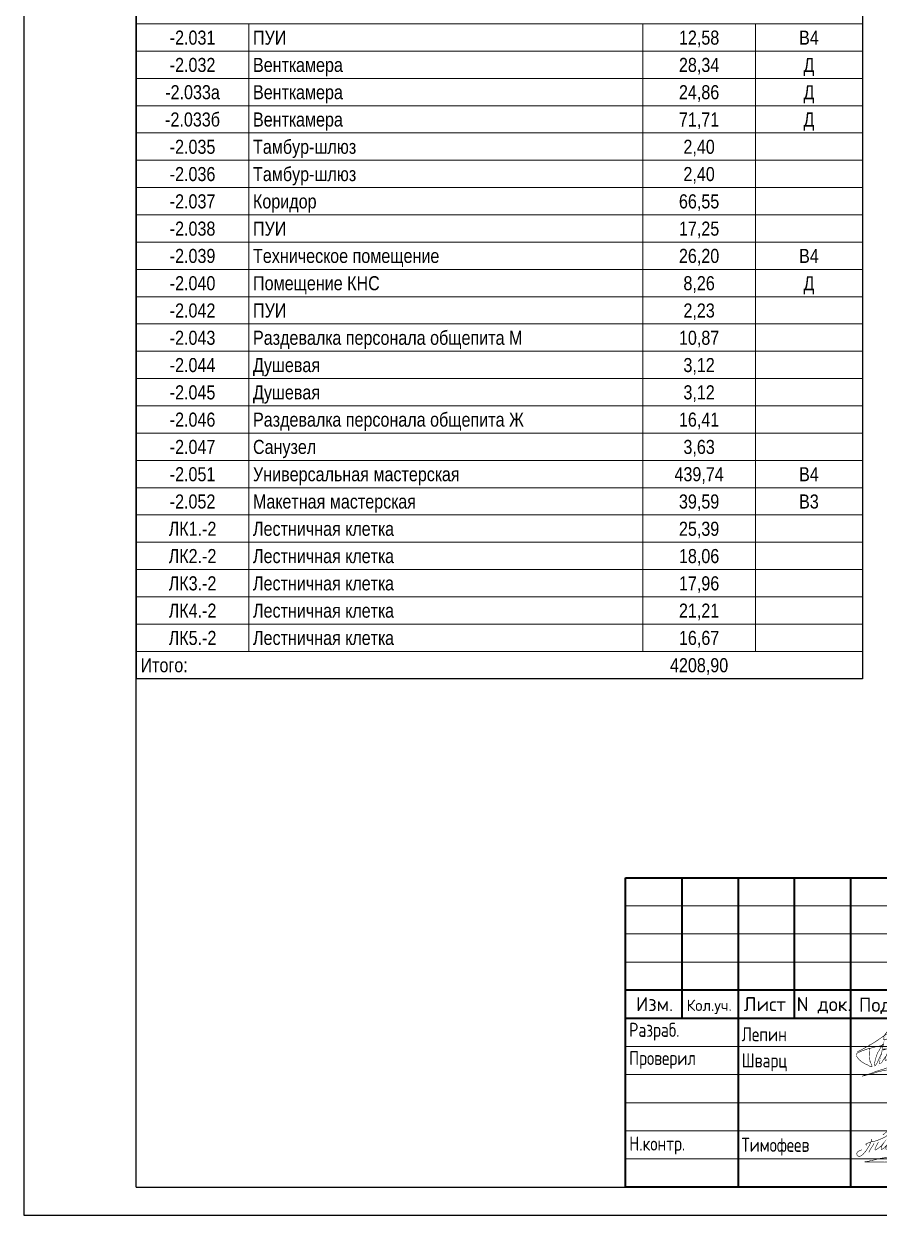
# Paper-space layout 'Экспликация -2 этаж' of a CAD drawing. Header units: millimetres. Extents: x 0 to 297, y 0 to 420.
# Drawn here: x 0 to 152.1, y 0 to 211.8 of the extents above; entities that cross this region are included whole.
import ezdxf
from ezdxf.enums import TextEntityAlignment as Align

# ---------------------------------------------------------------- set-up
doc = ezdxf.new("R2010")
doc.units = ezdxf.units.MM
for name, color, linetype, lineweight in [('Графика спецификации', 7, 'Continuous', 9), ('Обычные линии', 7, 'Continuous', 25), ('Тонкие линии', 7, 'Continuous', 18)]:
    doc.layers.add(name, color=color, linetype=linetype, lineweight=lineweight)
doc.layers.add('Штамп', color=250, linetype='Continuous')
doc.styles.add('-ISOCPEUR-', font='ISOCPEUR.TTF', dxfattribs={"width": 0.8, "height": 2.5})
doc.styles.add('Arial Narrow_5', font='Arial Narrow.ttf', dxfattribs={"height": 2.5})

# ---------------------------------------------------------------- blocks, each defined once
blk = doc.blocks.new('Лепин')
at = {"color": 172, "const_width": 0.1074520180160334}
blk.add_lwpolyline([(1.209084953480215, -0.9444765943417223), (1.94112229116727, -0.6023519215287299), (2.366174656852591, -0.3428089534412225), (3.204473345171182, 0.09959256864277982), (4.225642104651286, 0.7126800739585247), (5.162824672285617, 1.35182103696352), (6.439719295130769, 2.222639260736567), (8.489493255695676, 3.695699527625855), (9.599508494869127, 4.560974750915275), (10.2763627649155, 5.31159479729052), (10.2763627649155, 5.63859825401957), (10.06066137969496, 5.63859825401957), (9.711079257370203, 5.534551327714855), (9.197859320393379, 5.214981664371418), (8.059855647103694, 4.248835608321206), (7.098852098470735, 3.242810842475328), (6.355057459873231, 2.432735175880234), (5.804650750310597, 1.674682972437497), (5.804650750310597, 1.384838664725825), (5.871591118863686, 1.273361217673696), (6.347620801672182, 1.251064746473179), (7.515378070929147, 2.023981264048942), (8.846769673255658, 2.975263005966127), (10.03683691711577, 3.919112590815821), (10.05171371509843, 4.104909972222779), (9.895516040229932, 4.104909972222779), (9.47899354935404, 3.815065664511107), (9.099657831062002, 3.324561297577571), (8.555596915856869, 2.621057140390921), (8.207105657377614, 2.068572570133809), (7.969090815971412, 1.592932517335254), (7.969090815971412, 1.36997598691092), (8.043471324308067, 1.161882134301491), (8.489747411149285, 1.161882134301491), (8.757512366938293, 1.414567292995787), (11.12277701983894, 3.800202986696202), (11.05568254822181, 3.866724535872627), (10.86988886203259, 3.807633507443616), (10.42361277518942, 3.257675156610309), (10.04918670973617, 2.717366289732842), (9.843452469661461, 1.994254272099056), (9.72666864581137, 1.583784014641278), (9.910392838212594, 1.37740814397841), (10.72856798514676, 1.719274278522364), (11.63599695681381, 2.484758639032592), (12.00789253532228, 3.109036924220728), (11.97814242093752, 3.428608223882286), (11.68062386918318, 3.443472538017267), (11.14509047602265, 3.05701346106837), (10.75088144132851, 2.395576026862858), (10.45132616436474, 1.535172122726272), (10.45132616436474, 1.062210722749066), (10.62225789237362, 0.6483694977690105), (10.99140302145342, 0.1453636601185564), (11.28724345090017, -0.1699433944268739), (11.30039338443169, -0.3735799163759909), (11.19520436091928, -0.5509404413674431), (10.74815536297162, -0.6100606163645939), (9.939519749500198, -0.5575086224473099), (8.129851942770314, -0.4399010746402302), (7.198056283290376, -0.4399010746402302), (6.387269052415663, -0.4399010746402302), (5.859534401938592, -0.4492465405720625), (5.792656701855231, -0.5272105554593876), (5.896160639895015, -0.6163129880411745), (6.892704173037149, -0.2761224432886753), (8.409173169229236, 0.5303745954987766), (9.695767261693701, 1.277607463290489), (12.72749714527956, 3.430563624078357)], dxfattribs=at)
blk = doc.blocks.new('Тимофеев')
at = {"color": 184, "ltscale": 200, "const_width": 0.1}
for points in [[(4.965852289566783, 3.019010463333871), (4.428137984198429, 2.012430740443051), (4.370934013063334, 1.829415739378419), (4.369320777029088, 1.691904654723658), (4.43142250374035, 1.574625179028772), (4.528025592841686, 1.610499043875279), (4.679830015244761, 1.716740796534395), (5.165489039444537, 2.064157860098021), (5.536302346675029, 2.389683658903778), (5.81667406225165, 2.760421922371279), (5.961381576359372, 2.923185074770117), (5.671965943482746, 2.507234852636429), (5.463948589621168, 2.073199948235015), (5.44734519822191, 1.827349265514385), (5.491767841288265, 1.702990953051085), (5.571728840674723, 1.702990953051085), (5.749420017606781, 1.805142261363471), (5.922668748834212, 1.956149181204637), (6.228687168448914, 2.214464486153702), (6.534315581603323, 2.520030900031088), (6.683576194411899, 2.733216723107944), (6.406378345380972, 2.271314275102668), (6.278440504499258, 1.958641700856788), (6.306871068620922, 1.759668198518739), (6.406378345380972, 1.724137396668993), (6.619607273970132, 1.773880519257546), (6.861267371343956, 1.916004738638549), (7.31840331825947, 2.251526927665509), (7.669251317917542, 2.580948363661264), (7.586457480893614, 2.505069710211501), (7.534711181586999, 2.360209588729958), (7.362224323450164, 2.20500293013265), (7.282880078470725, 2.015305790514503), (7.293229459263557, 1.92218139056331), (7.341525561864501, 1.887690909542471), (7.448467752518582, 1.866996823327099), (7.624404807361088, 1.92218139056331), (7.696849263592185, 2.004958241414897), (7.850581950505102, 2.117524395845066), (8.040800497807822, 2.267826973959927), (8.278142709680424, 2.488565748891233), (8.465808982133922, 2.670675023163312), (8.642435955384599, 2.797599730201), (8.730749139679347, 2.924524437238688), (8.848170108620934, 3.015893548787972), (8.723244085086435, 2.890992812234799), (8.591377760504429, 2.759153398869785), (8.521974145357262, 2.620374802699189), (8.36234661658159, 2.453840993287486), (8.27906239933759, 2.287306677883862), (8.272122098290083, 2.127711545284001), (8.27906239933759, 2.023627851153833), (8.355406315532264, 1.968116412685958), (8.452571134873097, 1.968116412685958), (8.646900168891761, 2.00974999153641), (8.799588001281109, 2.176283800948113), (8.924514024815608, 2.301184537501285), (9.197392779022948, 2.5271739978607), (9.410108350268956, 2.718033402529727), (9.612084534258202, 2.97097455984931), (9.481779444847007, 2.854409545733688), (9.365190489693077, 2.634992929520195), (9.303467280881478, 2.538998033430289), (9.276034407709403, 2.436146431330599), (9.262318273453957, 2.285297381185046), (9.303467280881478, 2.175589073079209), (9.378907228609705, 2.079594682979405), (9.605226467129569, 2.072737976973258), (10.02883395149615, 2.666947375523705), (10.41508607269202, 3.105780607950692), (10.66088265721078, 3.386633836224973), (10.85950704926131, 3.627840844271986), (11.13365776827476, 3.915869035062519), (11.01270597352004, 3.790732497857675), (11.23137443594055, 4.028312932518929), (11.37114972878658, 4.218876331501633), (11.58716554076341, 4.464491727655513), (11.70576257570497, 4.591533824980615), (12.04037542262336, 5.078529459046877), (12.04037542262336, 5.078529459046877), (12.04037542262336, 5.078529459046877), (12.14202985124098, 5.260623553539517), (12.15473680598438, 5.400370113594363), (12.13779419966045, 5.535881515409528), (12.07849568219058, 5.624811236534697), (11.95566299566849, 5.675628075464374), (11.88789377969692, 5.69256719043824), (11.76929674475537, 5.658689466482429), (11.67187736305891, 5.612107279798693), (11.61681449716775, 5.548585978139272), (11.54057397803513, 5.45118695252404), (11.48974676372632, 5.370726535890753), (11.38385668352817, 5.247919090811592), (11.31185121131489, 5.12087699348649), (11.27796599866883, 5.023477967871258), (11.22713878436002, 4.934548246747909), (11.17631157005121, 4.832914062894815), (11.13819131048581, 4.72704573278952), (11.05771453510965, 4.523777871075254), (10.98994531913991, 4.341684282574533), (10.92641115008769, 4.163824840326015), (10.92641115008769, 4.163824840326015), (10.81628541830901, 3.888566372464084), (10.81628541830901, 3.888566372464084), (10.70192403494798, 3.676829206259754), (10.65109682063917, 3.558256413426534), (10.58332700000824, 3.443918778829357), (10.33569950142805, 3.073726481400627), (10.18389507902498, 2.813543557688718), (10.02124787230491, 2.59672470759233), (9.826071103307868, 2.260655540540938), (9.685110069884786, 1.946268663295086), (9.576678598738681, 1.718608921292798), (9.468247127590757, 1.599358604337795), (9.381502434402819, 1.415062429957288), (9.251384185298548, 1.1657209041432), (9.088736978576662, 0.9814247297645124), (8.968072002394138, 0.7562529534798159), (8.885354352677268, 0.6192792329884469), (8.774201301549283, 0.4719675772566916), (8.665633781637325, 0.3117338819693032), (8.585501058475302, 0.1980196302820332), (8.435574109042818, 0.06879872873196291), (8.31925180946996, -0.0009801836722544977), (8.15381590537686, -0.1302010852241438), (7.895321436032418, -0.2154866474911614), (7.760904650582916, -0.3111101449985654), (7.636827571349158, -0.3292008991784314), (7.380918633218926, -0.4170710717544353), (7.262010802430041, -0.4532525801123484), (7.161198062177164, -0.4868499841568337), (7.062918247617517, -0.5009347947552669), (6.814764089148184, -0.5216101592441191), (6.463212263872947, -0.5422855237311524), (6.330863419668049, -0.5546904388293115), (6.037213949192619, -0.5670958599193909), (5.888321575043619, -0.5546904388293115), (5.586400339598868, -0.5588254105286978), (5.379605005987059, -0.5464204954305387), (5.379605005987059, -0.5464204954305387), (5.379605005987059, -0.5464204954305387), (5.379605005987059, -0.5464204954305387), (3.969261217741177, -0.5257451309435055), (3.969261217741177, -0.5257451309435055), (3.969261217741177, -0.5257451309435055), (3.969261217741177, -0.5257451309435055), (3.630117039922652, -0.5464204954305387), (3.048711731517642, -0.5544946196851015), (3.048711731517642, -0.5544946196851015), (2.713702831523506, -0.5503596479857151), (2.540258794736246, -0.5719063317674227), (2.524085317435265, -0.5348104947415777), (2.569751143894564, -0.5034217484890178), (2.73851873109993, -0.4841985828234101), (2.850188162876975, -0.4676581900339443), (3.11488585129041, -0.4263074610580588), (3.363040009759743, -0.3725518169858333), (3.602923007917298, -0.3022557801223229), (3.793174206925642, -0.2733104722365169), (4.14472603219906, -0.1906090142847461), (4.14472603219906, -0.1906090142847461), (4.405288442788105, -0.1285829208218274), (4.405288442788105, -0.1285829208218274), (4.405288442788105, -0.1285829208218274), (4.703073795747287, -0.0500169405613633), (5.392856155793879, 0.1198306145261085), (5.392856155793879, 0.1198306145261085), (5.392856155793879, 0.1198306145261085), (5.392856155793879, 0.1198306145261085), (5.947067432193535, 0.1942616230871863), (6.236580415520393, 0.2356123520612527), (6.596404610427953, 0.3100433606223305), (6.799064061554191, 0.3596640329969887), (6.799064061554191, 0.3596640329969887), (7.336731203350382, 0.5002561067203715), (7.336731203350382, 0.5002561067203715), (7.696555398257942, 0.5994974514696878), (7.696555398257942, 0.5994974514696878), (7.915758379326462, 0.6615235449326065), (7.969524851642518, 0.6904688528184124), (8.307725153354795, 0.7778993178062592), (8.605510506313976, 0.8109801033851909), (8.766811132582689, 0.8564658040586437), (8.92397527170283, 0.889546083643836), (9.254847684548395, 0.9308968126197215), (9.519545977623011, 0.95570714880796), (9.734612471544779, 1.001192849483232), (10.00344664710315, 1.06321894294615), (10.18542668579971, 1.104569671922036), (10.36327023734952, 1.125245036410888), (10.46666790415543, 1.137649951507228), (10.63210441290971, 1.170730737084341), (10.76445325711461, 1.224486381158385), (11.11804218591237, 1.258207247400605), (11.42409930384451, 1.320233340865343), (11.70120524437584, 1.369854013240001), (12.04862118716369, 1.398799321125807), (12.32986240551941, 1.448419993498646), (12.39603712995336, 1.493905694173918), (12.55733715156089, 1.518716030360338)], [(2.917187645164404, 2.508816585569548), (2.861563653696749, 2.474785545850864), (2.763155046305428, 2.495655717496447), (2.765437037606489, 2.673326424498555), (3.115607212080022, 2.825653985081772), (3.581290044804291, 3.016468862398142), (4.264556575952838, 3.147491603672279), (4.819736519567186, 3.314415027402902), (5.713229836534765, 3.684425673479382), (6.124347439522126, 3.890571621220261), (6.396906932623779, 4.089965097434288), (6.722650004662455, 4.375762379609114), (6.922084193042565, 4.747963973734841), (6.938852052285029, 5.015542485595688), (6.901327988642834, 5.067972934994941), (6.841406670155948, 5.082829890333414), (6.616952811381225, 4.951179212214811), (6.173390298682307, 4.62710308226724), (5.74688769657655, 4.243328930905591)], [(2.05332030747627, 1.628766895472836), (1.599492461888758, 1.489303185292556), (1.204986110896016, 1.191291747240939), (1.099784135122491, 0.9546359624282559), (1.145743826914213, 0.7170192976291219), (1.25339407581555, 0.5620342638003422), (1.460082989057582, 0.4544060913585781), (1.662465505362661, 0.4544060913585781), (1.97249887522662, 0.6309165572793063), (2.308368208082129, 0.9064457311951628), (2.812172509695984, 1.504859928426413), (3.362540559621948, 2.400550862425916), (3.568287410744915, 2.882333254518926), (3.719889876311527, 3.212543533009921), (3.719889876311527, 3.526514484322433)], [(3.249741620757732, 1.160268833652481), (3.518598773440999, 1.68643588647592), (3.976228728541855, 2.389898199776326), (4.182161815308746, 2.77880362230735)]]:
    blk.add_lwpolyline(points, dxfattribs=at)
blk = doc.blocks.new('Шварц')
at = {"color": 174, "ltscale": 200, "const_width": 0.1}
blk.add_lwpolyline([(3.362866049395279, 4.75016421209898), (3.354825264995497, 4.557237827575818), (3.37090622913388, 4.235693684702937), (3.350805477456788, 3.93826565614313), (3.346785085256897, 3.648876332352529), (3.362866049395279, 3.391641321650468), (3.362912003645079, 3.445716247068276), (3.370952183383679, 3.284944175631836), (3.378992363122279, 3.10005649587788), (3.400011595135993, 2.831062216662986), (3.415129938673317, 2.71317959776411), (3.443787250738069, 2.548909599338231), (3.501102479532392, 2.361718135180354), (3.543816954758995, 2.199733705425615), (3.620198964609926, 2.010826926282107), (3.692561186920329, 1.866132264387716), (3.732762690274512, 1.769668819128356), (3.793064340646424, 1.60085854891463), (3.829245451800716, 1.524491612586871), (3.817184879862225, 1.428028673319432), (3.748843049751713, 1.407932164391468), (3.555877526699305, 1.411951263779201), (3.4099582715819, 1.501223541907393), (3.254368670178565, 1.5847811393744), (3.16190569619107, 1.661148075703977), (2.972960565336734, 1.749572310198573), (2.864417231872039, 1.789765328058138), (2.570948555091718, 1.910344381635014), (2.422204322932203, 2.006807320900634), (2.317681381665579, 2.063077748300429), (2.197077476262393, 2.135425079248535), (2.047286575595763, 2.240619933174685), (1.930703062390648, 2.308948164733238), (1.785979222431024, 2.433546317699665), (1.665375317027838, 2.562163570053826), (1.556831983561324, 2.634510901001931), (1.476430186173502, 2.706858737941957), (1.424168110879009, 2.763128659348013), (1.383967212186008, 2.831456890908385), (1.303564810137004, 2.923900730784453), (1.243263159765092, 3.032421474208832), (1.130700038759869, 3.169077937327756), (1.102447245025587, 3.214149736037371), (1.082458355665267, 3.257502171822352), (1.054317424249575, 3.458467261118358), (1.050297636710866, 3.534834197446116), (1.106578894882887, 3.703644467659842), (1.158840365516198, 3.78001140398942), (1.275423878719494, 3.884513048026065), (1.387451874577209, 3.939970851275802), (1.528691656806814, 3.989014692060891), (1.682246573330531, 4.046483815980764), (1.79461922606356, 4.097552133244108), (1.882461983959047, 4.133709353957101), (2.006229476667841, 4.205524380666475), (2.128817275411393, 4.259510251382608), (2.22819213137268, 4.294481425391723), (2.360856004053176, 4.326635738482082), (2.49351987673549, 4.374867461110853), (2.622163357217914, 4.415060478968599), (2.698545367067027, 4.435156987898381), (2.889130339047597, 4.50858916702623), (3.074055682361404, 4.576916892592862), (3.315262888510233, 4.621129515832081), (3.544409522718752, 4.681419042621428), (3.721294686293959, 4.733669864639751), (3.805717480542853, 4.753766373567714), (4.0388839022919, 4.801997590204564), (4.203709098589798, 4.866306722375384), (4.392654229444133, 4.910518839622682), (4.497177170708937, 4.962769661641005), (4.641901615329743, 4.98688577595226), (4.762504916073567, 5.00296267950057), (4.871048249538262, 5.0190400890408), (4.963511223527576, 5.03511699258911), (5.174559743894179, 5.07249972743034), (5.398436151238684, 5.121692836039301), (5.524207491105017, 5.144155366464702), (5.672951723266351, 5.160232776004932), (5.793555628669537, 5.208464498635522), (5.845817099302849, 5.236599206342589), (5.89807856993616, 5.288850534352832), (5.906118749674761, 5.353159160529913), (5.853857279041449, 5.401390883158683), (5.821695955425866, 5.425506491478018), (5.676972115466242, 5.377274768849247), (5.62069025263304, 5.272773124812602), (5.572449174199619, 5.168271480775957), (5.496066559689325, 5.023576818881565), (5.439785301517304, 4.890939961144113), (5.415664157640322, 4.850746943286367), (5.34732232752981, 4.782418711727814), (5.259570268811558, 4.619697556714755), (5.154356804475583, 4.432739861147866), (5.10209533384409, 4.32823821711122), (5.041793683472179, 4.227755672464127), (4.929229957805774, 4.066983601029506), (4.844807768218061, 3.926308038522848), (4.804606264862059, 3.825825493875755), (4.768425153707767, 3.713285145068085), (4.712143895535746, 3.604764401643706), (4.663902212441144, 3.480166248677278), (4.639781673225343, 3.363606294489955), (4.582460397821023, 3.236696767231706), (4.514118567710511, 3.027692973166495), (4.485977636293001, 2.874960112493), (4.457836704877309, 2.790554471394216), (4.405575234243997, 2.617724595799018), (4.377434302828306, 2.481068638673833), (4.345273583872086, 2.384605699408212), (4.329193224394885, 2.288142254148852), (4.284971933501993, 2.071100261306356), (4.252810609884591, 1.862096467241145), (4.248790822345882, 1.713382705957201), (4.272911361561682, 1.564668438681338), (4.328204603363019, 1.546434488589739), (4.381454695028197, 1.60084235715135), (4.417635806182489, 1.641035375010915), (4.500156336354166, 1.708619797415167), (4.561799125226798, 1.802687873605691), (4.626686526003368, 1.89026760641741), (4.695023518824428, 2.002772029747803), (4.743484089266758, 2.101109165682146), (4.805126878141209, 2.256807143114429), (4.853792428724091, 2.331412213136218), (4.896029826278436, 2.424798211274037), (4.943419541766389, 2.518631000895994), (4.988092514563732, 2.647038772305905), (5.040753666238061, 2.798593176163422), (5.093015136871372, 2.903094820200067), (5.141256819965975, 3.00357736484716), (5.197538682797358, 3.10004081010652), (5.27392069264647, 3.228658062460681), (5.285981264586781, 3.284928489860476), (5.322161771079891, 3.345218016649824), (5.374423846374384, 3.43364225114442), (5.434725496746296, 3.614510831510643), (5.462866428161988, 3.702935571997159), (5.486986967377788, 3.799398511264599), (5.5312082582725, 3.94409317315899), (5.551309009949591, 4.016440504107095), (5.595865887800073, 4.090003229330478), (5.611946247277274, 4.210582282907353), (5.615966639477165, 4.307045222172974), (5.628026606756293, 4.367334748960502), (5.599885675338783, 4.246755695383627), (5.595865887800073, 4.146273656730273), (5.583805315861582, 4.090003229330478), (5.567724956384382, 4.009617193611348), (5.563705168845672, 3.957366371594844), (5.535564237428162, 3.876980335875714), (5.499383126273869, 3.680034851963001), (5.491342946535269, 3.571513602544883), (5.455161835379158, 3.475050663279262), (5.427020903963466, 3.390645528172399), (5.402900364745847, 3.306239887073616), (5.382799613068755, 3.217815652577201), (5.358679073852954, 3.077140090070543), (5.346618501914463, 3.02488926805222), (5.294357031281152, 2.892252410316587), (5.270236492065351, 2.771673356739711), (5.254156132586331, 2.687268221632849), (5.24209556064784, 2.64305610438555), (5.213954629232148, 2.534534854967433), (5.177773518076037, 2.397878897842247), (5.174415229871784, 2.280048902175849), (5.169733338337437, 2.192894203166588), (5.165713550798728, 2.012026128794105), (5.169733338337437, 1.97183311093454), (5.213954629232148, 1.951736602006577), (5.346618501914463, 1.975852210324092), (5.427020903963466, 2.040161342493093), (5.499383126273869, 2.08437345974221), (5.539584024966871, 2.136624281760533), (5.624006819215765, 2.253183729955936), (5.652147750633276, 2.329550666283694), (5.680288077387786, 2.385820587691569), (5.736569940220988, 2.474245328179904), (5.7968715905929, 2.554631363897215), (5.833052701747192, 2.62697869484532), (5.861193633164703, 2.675210417474091), (5.965716574429507, 2.803827669828252), (6.017978045062819, 2.884213705547381), (6.102400839311713, 3.032927972823245), (6.202903388378445, 3.133410517470338), (6.299386149904649, 3.241931260896536), (6.333557367289586, 3.280114729059505), (6.399889303630744, 3.398683726949685), (6.428546615697314, 3.448772442498239), (6.489244319143154, 3.568674983940809), (6.513364858358955, 3.620925805959132), (6.585727080669358, 3.737485254154535), (6.68622962973609, 3.914334229139286), (6.714370561151782, 3.974623755926814), (6.754572064507784, 4.083145005344932), (6.793966949845753, 4.175117766091944), (6.838994254095496, 4.28812919402867), (6.914731695125056, 4.432914428602317), (6.898412494479317, 4.465547410711451), (6.851085663754247, 4.449230666660014), (6.790702988784005, 4.352965064516184), (6.741744177528062, 4.233855919503412), (6.68622962973609, 4.11128021904392), (6.642008338841379, 4.002758969625802), (6.589746868208067, 3.874141211279721), (6.545525577315175, 3.79375568155433), (6.473163355004772, 3.620925805959132), (6.416882096832751, 3.492308047611232), (6.380700985678459, 3.407902912506188), (6.356580446460839, 3.359671189875598), (6.31372448051593, 3.290815714006612), (6.284371203429373, 3.196731952044729), (6.264514734869636, 3.153574323418297), (6.24774264300072, 3.108450407468126), (6.199501564567299, 2.967774844961468), (6.143219701734097, 2.8110223789065), (6.135179521995497, 2.674366421783134), (6.151259881472697, 2.573883877134222), (6.167340240949898, 2.549768268816706), (6.219601711583209, 2.509575250957141), (6.271863182216521, 2.525652154505451), (6.352265584265524, 2.565845172365016), (6.400507267360126, 2.602019090835029), (6.582858568022175, 2.731309819368335), (6.667280757609888, 2.819734053862931), (6.719542228243199, 2.884042680040011), (6.739642979920291, 2.912177893740818), (6.820045381969294, 3.044814751476451), (6.932608502974517, 3.205586822912892), (7.025071476962012, 3.326165876489767), (7.183262935431458, 3.527639488367868), (7.326580333480933, 3.655748218138115), (7.439143454486157, 3.76024986217476), (7.479344353179158, 3.82455899434558), (7.584468932321442, 3.978457156023296), (7.652810762431955, 4.099036209600172), (7.729192772281067, 4.251769576265588), (7.824851380616792, 4.354084320193806), (7.881540785086372, 4.434895895707314), (7.934218867273785, 4.488908078037866), (7.973000021512462, 4.550672573317797), (8.029555191199734, 4.677896827985251), (8.07894331189459, 4.76623959766971), (8.137371117263001, 4.895354240770985), (8.189181510654862, 4.98725717453658), (8.259848263010326, 5.107880249470554), (8.283968802226127, 5.160131071488877), (8.316130125843529, 5.256594010754498), (8.34829084479793, 5.37315396494364), (8.312857699525239, 5.418364911624167), (8.243767903531307, 5.393250473871603), (8.175810637934092, 5.316436240065968), (8.125672132711088, 5.237901125356302), (8.068847888798018, 5.120933847107381), (8.003667227348387, 5.02736012570881), (7.954319618950876, 4.939069473264908), (7.906077935858093, 4.874760847087828), (7.873917216901873, 4.786336106599492), (7.789494422652979, 4.593409722074512), (7.745273131760086, 4.504985487579916), (7.697032053326666, 4.404502942931003), (7.628690223216154, 4.27186608519537), (7.596528899598752, 4.20755745901829), (7.516126497549749, 4.111094013760749), (7.439744487700636, 3.978457156023296), (7.387483017069144, 3.87395551198847), (7.31426459452382, 3.752866923842021), (7.282960075802521, 3.685048732844962), (7.202557673753518, 3.580546582816396), (7.170302022991791, 3.513684717873048), (7.146275810920315, 3.463987134620993), (7.110094699766023, 3.39565890306244), (7.053813441594002, 3.307234668566025), (6.977158124890821, 3.197281460030581), (6.936956621534819, 3.112876324923718), (6.924896654257509, 3.072683307065972), (6.916855869857727, 2.988278171959109), (6.916855869857727, 2.919949940398737), (6.916855869857727, 2.799370886821862), (6.936956621534819, 2.718984851104551), (6.977158124890821, 2.658695324317023), (7.001278664106621, 2.62252191183893), (7.037459775260913, 2.602425402909148), (7.113841785111845, 2.602425402909148), (7.158094518386179, 2.62099077816697), (7.238207892390392, 2.652248472332076), (7.317343529264008, 2.686435863772431), (7.367170029315503, 2.709879007896461), (7.431431001107967, 2.747120064805358), (7.479672684202569, 2.775255278504346), (7.556054694051682, 2.795351787434129), (7.631653063007661, 2.824454965017367), (7.712839105949797, 2.867699118382234), (7.765008063422329, 2.915400560743592), (7.841483191093403, 2.988278171959109), (8.030428926607101, 3.132972833853501), (8.10566147555005, 3.233485738057652), (8.110830723994923, 3.305802709448699), (8.033713446149022, 3.39991936093088), (7.889724269525004, 3.454516470732642), (7.7771611485216, 3.458536076114115), (7.664598027516377, 3.454516470732642), (7.586509663811057, 3.43518046871236), (7.52584763537493, 3.397098452067667), (7.499773435879661, 3.317860513607457), (7.570991639232716, 3.25464280752044), (7.70360109240869, 3.233485738057652), (7.831977917310041, 3.239127555782261), (7.956122718596134, 3.246180080934437), (8.078670005040522, 3.249532282048904), (8.142992047612324, 3.253551887430376), (8.187213338507036, 3.257570986819928), (8.29173627977184, 3.257570986819928), (8.434360131446056, 3.252220114851525), (8.53758426049285, 3.252933058455028), (8.674487412722783, 3.268964422666841), (8.784120345638485, 3.27381840988005), (8.896683466641889, 3.301953623580857), (9.097689774095898, 3.314011427739615), (9.19819232316263, 3.314011427739615), (9.250453793794122, 3.314011427739615), (9.310756048827216, 3.318030527129167), (9.44341992150953, 3.330088837279845), (9.511761751620043, 3.309992328350063), (9.624324872625266, 3.27381840988005), (9.773069104784781, 3.253721900950268), (9.819669132769604, 3.243564099084551), (9.857491899033676, 3.233625392022304), (10.07859835350359, 3.205490178321497), (10.11879925219841, 3.17735547061443), (10.1670409352912, 3.153239356303175), (10.20724183398602, 3.113046338445429), (10.22734258566311, 3.024622103949014), (10.22734258566311, 2.968351676549219), (10.19116147450882, 2.835714818813585), (10.09467871298079, 2.76336748786548), (10.0424172423493, 2.71513576523671), (9.917793549405587, 2.618672825971089), (9.861511686572385, 2.578479808111524), (9.676586343256758, 2.461920359916121), (9.611247260577557, 2.420069710231701), (9.542904825805863, 2.391934496530894), (9.46250242375686, 2.371837987601111), (9.233355789548341, 2.271355442954018), (9.080591769850116, 2.158815094148167), (8.93988711276802, 2.086467763200062), (8.783102700868085, 2.046274745340497), (8.67857975960328, 2.010100826870485), (8.477574056810454, 1.901580083446106), (8.316769252712447, 1.845309656046311), (8.204206131707224, 1.801097538799013), (8.015260396193526, 1.724730602469435), (7.617268778146581, 1.600132449504827), (7.396162323676663, 1.535823823325927), (7.191136228683945, 1.467495591767374), (7.002191097829609, 1.383090456660511), (6.789124823098291, 1.290646616784443), (6.498141303777857, 1.201488692988505), (6.29713560098503, 1.1291413620404), (6.252914310090318, 1.105025247729145), (5.983566777186979, 1.012581407853077), (5.895124195399376, 0.9764079953749842), (5.559772452517109, 0.8628678051484258), (5.354746357524391, 0.8226747872906799), (5.000976030372158, 0.7141535378725621), (4.699467173853236, 0.6217096979946746), (4.506501650799009, 0.5413241682711032), (4.293435376067691, 0.4729959367107313), (4.012027271225861, 0.3644746872944324), (3.935644656715567, 0.3242816694348676), (3.620376734997308, 0.2187503304141956), (3.342269475547482, 0.1233818531875386), (3.132226506727648, 0.05119441590818496), (2.882800745791656, -0.01880561526900237), (2.497721667289852, -0.1303683863332026), (2.249516717281267, -0.1912180469532814), (2.181174887170755, -0.2394497695820519), (2.116852844600771, -0.2716040826705921), (2.11283245240088, -0.2796427874397978), (2.265597076760287, -0.2354306701924997), (2.643487943128321, -0.155044634475189), (2.731930524915924, -0.1188707160051763), (3.144539222378853, -0.01721325649100436), (3.357688335692046, 0.03001558876371746), (3.92992577125483, 0.1504220988556426), (4.250567316899151, 0.2862785876388898), (4.424172798223708, 0.3431668320301924), (4.814351589134503, 0.4719657357347842), (4.930935102339618, 0.512158753594349), (5.959672381253085, 0.7341392344171709), (6.044094570840798, 0.7502166439592202), (6.237060698556206, 0.7743322522767357), (6.779776156562775, 0.8667760921546233), (7.069224441143206, 0.947162127871934), (7.366713510123418, 1.023528558207772), (7.624282243198877, 1.083700188715966), (7.865107303479135, 1.159895087554332), (8.173234176635788, 1.241147888631758), (8.2415760067463, 1.249186593402783), (8.426501350061926, 1.257225298171988), (8.627507657515935, 1.289379611260529), (8.880774830940254, 1.317514824961336), (9.150122363843593, 1.381823451138416), (9.431531073346605, 1.426035568385714), (9.62047620420094, 1.482305995785509), (9.86972359008655, 1.51446030887405), (10.19535298582309, 1.550634227344062), (10.4446003717087, 1.59484634459136), (10.63354610722422, 1.622981558292167), (11.16613530441214, 1.695760500944971), (11.43950322951537, 1.743992223573741), (11.60030803361337, 1.756050027734318), (12.09880220072523, 1.824378259292871), (12.30784868791784, 1.844474768222653), (12.69377973402629, 1.884667280088479), (13.06587552762471, 1.953482782541187), (13.41964585477695, 1.993675800400752), (13.72115471129587, 2.017791408718267), (13.92618080628858, 2.082100540887268)], dxfattribs=at)
blk = doc.blocks.new('Рамка 2')
at = {"layer": 'Штамп', "color": 7, "linetype": 'Continuous', "lineweight": 35}
for p, q in [((-174.9999943350756, 55.00000483735639), (-174.9999943350756, 29.9999945988576)), ((-164.9999934192607, 55.00000483735639), (-164.9999934192607, 7.749337228801778e-06)), ((-154.9999925034458, 55.00000483735639), (-154.9999925034458, 29.9999945988576)), ((-145.0000074855553, 55.00000483735639), (-145.0000074855553, 7.749337228801778e-06)), ((-119.999997247057, 35.00000300572661), (-184.9999952508905, 35.00000300572661)), ((-2.155203844722564e-06, 29.9999945988576), (-184.9999952508905, 29.9999945988576))]:
    blk.add_line(p, q, dxfattribs=at)
at = {"layer": 'Штамп', "color": 7, "linetype": 'Continuous', "lineweight": 15}
for p, q in [((-119.999997247057, 49.99999643048679), (-184.9999952508905, 49.99999643048679)), ((-119.999997247057, 45.00000392154149), (-184.9999952508905, 45.00000392154149)), ((-119.999997247057, 39.99999551467189), (-184.9999952508905, 39.99999551467189)), ((-119.999997247057, 25.00000208991231), (-184.9999952508905, 25.00000208991231)), ((-119.999997247057, 19.9999936830427), (-184.9999952508905, 19.9999936830427)), ((-119.999997247057, 15.00000117409742), (-184.9999952508905, 15.00000117409742)), ((-119.999997247057, 9.999992767227809), (-184.9999952508905, 9.999992767227809)), ((-119.999997247057, 5.000000258282526), (-184.9999952508905, 5.000000258282526))]:
    blk.add_line(p, q, dxfattribs=at)
at = {"layer": 'Штамп', "color": 7, "linetype": 'Continuous', "lineweight": 35, "flags": 128}
blk.add_lwpolyline([(-185, 55), (1.234070623468142e-10, 55), (1.234070623468142e-10, -3.142019977531163e-11), (-185, -3.142019977531163e-11)], close=True, dxfattribs=at)
at = {"layer": 'Defpoints', "color": 172}
blk.add_blockref('Лепин', (-145.0000074855553, 25.00000208991231), dxfattribs=at)
at = {"layer": 'Defpoints'}
for name, p in [('Шварц', (-145.0000074855553, 19.9999936830427)), ('Тимофеев', (-145.0000074855553, 5.000000258282526))]:
    blk.add_blockref(name, p, dxfattribs=at)
at = {"style": '-ISOCPEUR-', "width": 0.8, "flags": 8}
for tag, height, p in [('PROJECTNUMBER', 5, (-59.99998808587957, 50.00000099283351)), ('DATE', 2.5, (-124.9999977049645, 27.49999834438496)), ('DATE', 2.5, (-124.999997896992, 22.49998994527562)), ('SYSTEM', 5, (-85.00000199066764, 22.49999788647751)), ('PHASE', 5, (-42.50000207293604, 20.00000163200487)), ('LIST', 5, (-27.50000069921371, 20.00000163200487)), ('DATE', 2.5, (-124.999997896992, 7.499996520515445)), ('LAYOUTDESC', 2.5, (-85.00000199066764, 7.500004461717324))]:
    blk.add_attdef(tag, text='', height=height, dxfattribs=at).set_placement(p, align=Align.MIDDLE_CENTER)
at = {"style": '-ISOCPEUR-', "width": 0.8}
blk.add_attdef('LISTS', text='', height=5, dxfattribs=at).set_placement((-10.00000307101874, 20.00000163200487), align=Align.MIDDLE_CENTER)
at = {"layer": 'Штамп', "color": 7, "linetype": 'Continuous', "lineweight": 20, "style": '-ISOCPEUR-'}
for s, height, p in [('Изм.', 2.5, (-183.1480603827171, 31.28117136237908)), ('Кол.уч.', 2, (-174.1423990420412, 31.31352420222956)), ('Лист', 2.5, (-163.9931235836031, 31.27617366390069)), ('N док.', 2.5, (-154.5943611240652, 31.27617366390069)), ('Подпись', 2.5, (-143.4973457654217, 31.16813869881908))]:
    blk.add_text(s, height=height, dxfattribs=at).set_placement(p)
at = {"layer": 'Штамп', "color": 7, "linetype": 'Continuous', "lineweight": 20, "char_height": 2.5, "width": 19, "attachment_point": 4, "style": '-ISOCPEUR-'}
for s, insert in [('Разраб.', (-184.3638953628511, 27.61535348033522)), ('Лепин', (-164.3585623476659, 27.17460404185888)), ('Проверил', (-184.3638953628511, 22.6153450734656)), ('Шварц', (-164.3585623476659, 22.17459563498927)), ('Н.контр.', (-184.3320866930144, 7.38901636735001)), ('Тимофеев', (-164.3585623476659, 7.174618108153439))]:
    blk.add_mtext(s, dxfattribs=dict(at, insert=insert))

psp = doc.layouts.new('Экспликация -2 этаж')

# ---------------------------------------------------------------- linework, layer by layer
for p, q in [((1.064761363522848e-06, 419.999998957901), (1.064761363522848e-06, -1.042099029291421e-06)), ((19.9999997013133, 4.999998957900971), (19.9999997013133, 414.999998957901)), ((19.9999997013133, 4.99999966238147), (292.0000010647614, 4.99999966238147)), ((1.064761363522848e-06, -1.042099029291421e-06), (297.0000010647614, -1.042099029291421e-06))]:
    psp.add_line(p, q)
at = {"layer": 'Обычные линии'}
for p, q in [((19.9999997013133, 404.4166656245676), (19.9999997013133, 95.39849842343952)), ((149.1247327745482, 404.4166656245676), (149.1247327745482, 95.39849842343952)), ((149.1247327745482, 95.39849842343952), (19.9999997013133, 95.39849842343952))]:
    psp.add_line(p, q, dxfattribs=at)
at = {"layer": 'Тонкие линии', "lineweight": 9}
for p, q in [((39.9999997013133, 211.8428111238626), (19.9999997013133, 211.8428111238626)), ((110.0747327745482, 211.8428111238626), (39.9999997013133, 211.8428111238626)), ((39.9999997013133, 211.8428111238626), (39.9999997013133, 206.9909647613449)), ((130.0747327745482, 211.8428111238626), (110.0747327745482, 211.8428111238626)), ((110.0747327745482, 211.8428111238626), (110.0747327745482, 206.9909647613449)), ((149.1247327745482, 211.8428111238626), (130.0747327745482, 211.8428111238626)), ((130.0747327745482, 211.8428111238626), (130.0747327745482, 206.9909647613449)), ((39.9999997013133, 206.9909647613449), (19.9999997013133, 206.9909647613449)), ((110.0747327745482, 206.9909647613449), (39.9999997013133, 206.9909647613449)), ((39.9999997013133, 206.9909647613449), (39.9999997013133, 202.1391183988274)), ((130.0747327745482, 206.9909647613449), (110.0747327745482, 206.9909647613449)), ((110.0747327745482, 206.9909647613449), (110.0747327745482, 202.1391183988274)), ((149.1247327745482, 206.9909647613449), (130.0747327745482, 206.9909647613449)), ((130.0747327745482, 206.9909647613449), (130.0747327745482, 202.1391183988274)), ((39.9999997013133, 202.1391183988274), (19.9999997013133, 202.1391183988274)), ((110.0747327745482, 202.1391183988274), (39.9999997013133, 202.1391183988274)), ((39.9999997013133, 202.1391183988274), (39.9999997013133, 197.2872720363098)), ((130.0747327745482, 202.1391183988274), (110.0747327745482, 202.1391183988274)), ((110.0747327745482, 202.1391183988274), (110.0747327745482, 197.2872720363098)), ((149.1247327745482, 202.1391183988274), (130.0747327745482, 202.1391183988274)), ((130.0747327745482, 202.1391183988274), (130.0747327745482, 197.2872720363098)), ((39.9999997013133, 197.2872720363098), (19.9999997013133, 197.2872720363098)), ((110.0747327745482, 197.2872720363098), (39.9999997013133, 197.2872720363098)), ((39.9999997013133, 197.2872720363098), (39.9999997013133, 192.4354256737922)), ((130.0747327745482, 197.2872720363098), (110.0747327745482, 197.2872720363098)), ((110.0747327745482, 197.2872720363098), (110.0747327745482, 192.4354256737922)), ((149.1247327745482, 197.2872720363098), (130.0747327745482, 197.2872720363098)), ((130.0747327745482, 197.2872720363098), (130.0747327745482, 192.4354256737922)), ((39.9999997013133, 192.4354256737921), (19.9999997013133, 192.4354256737921)), ((110.0747327745482, 192.4354256737921), (39.9999997013133, 192.4354256737921)), ((39.9999997013133, 192.4354256737921), (39.9999997013133, 187.5835793112745)), ((130.0747327745482, 192.4354256737921), (110.0747327745482, 192.4354256737921)), ((110.0747327745482, 192.4354256737921), (110.0747327745482, 187.5835793112745)), ((149.1247327745482, 192.4354256737921), (130.0747327745482, 192.4354256737921)), ((130.0747327745482, 192.4354256737921), (130.0747327745482, 187.5835793112745)), ((39.9999997013133, 187.5835793112745), (19.9999997013133, 187.5835793112745)), ((110.0747327745482, 187.5835793112745), (39.9999997013133, 187.5835793112745)), ((39.9999997013133, 187.5835793112745), (39.9999997013133, 182.7317329487568)), ((130.0747327745482, 187.5835793112745), (110.0747327745482, 187.5835793112745)), ((110.0747327745482, 187.5835793112745), (110.0747327745482, 182.7317329487568)), ((149.1247327745482, 187.5835793112745), (130.0747327745482, 187.5835793112745)), ((130.0747327745482, 187.5835793112745), (130.0747327745482, 182.7317329487568)), ((39.9999997013133, 182.7317329487568), (19.9999997013133, 182.7317329487568)), ((110.0747327745482, 182.7317329487568), (39.9999997013133, 182.7317329487568)), ((39.9999997013133, 182.7317329487568), (39.9999997013133, 177.8798865862393)), ((130.0747327745482, 182.7317329487568), (110.0747327745482, 182.7317329487568)), ((110.0747327745482, 182.7317329487568), (110.0747327745482, 177.8798865862393)), ((149.1247327745482, 182.7317329487568), (130.0747327745482, 182.7317329487568)), ((130.0747327745482, 182.7317329487568), (130.0747327745482, 177.8798865862393)), ((39.9999997013133, 177.8798865862393), (19.9999997013133, 177.8798865862393)), ((110.0747327745482, 177.8798865862393), (39.9999997013133, 177.8798865862393)), ((39.9999997013133, 177.8798865862393), (39.9999997013133, 173.0280402237217)), ((130.0747327745482, 177.8798865862393), (110.0747327745482, 177.8798865862393)), ((110.0747327745482, 177.8798865862393), (110.0747327745482, 173.0280402237217)), ((149.1247327745482, 177.8798865862393), (130.0747327745482, 177.8798865862393)), ((130.0747327745482, 177.8798865862393), (130.0747327745482, 173.0280402237217)), ((39.9999997013133, 173.0280402237216), (19.9999997013133, 173.0280402237216)), ((110.0747327745482, 173.0280402237216), (39.9999997013133, 173.0280402237216)), ((39.9999997013133, 173.0280402237216), (39.9999997013133, 168.1761938612039)), ((130.0747327745482, 173.0280402237216), (110.0747327745482, 173.0280402237216)), ((110.0747327745482, 173.0280402237216), (110.0747327745482, 168.1761938612039)), ((149.1247327745482, 173.0280402237216), (130.0747327745482, 173.0280402237216)), ((130.0747327745482, 173.0280402237216), (130.0747327745482, 168.1761938612039)), ((39.9999997013133, 168.1761938612039), (19.9999997013133, 168.1761938612039)), ((110.0747327745482, 168.1761938612039), (39.9999997013133, 168.1761938612039)), ((39.9999997013133, 168.1761938612039), (39.9999997013133, 163.3243474986864)), ((130.0747327745482, 168.1761938612039), (110.0747327745482, 168.1761938612039)), ((110.0747327745482, 168.1761938612039), (110.0747327745482, 163.3243474986864)), ((149.1247327745482, 168.1761938612039), (130.0747327745482, 168.1761938612039)), ((130.0747327745482, 168.1761938612039), (130.0747327745482, 163.3243474986864)), ((39.9999997013133, 163.3243474986864), (19.9999997013133, 163.3243474986864)), ((110.0747327745482, 163.3243474986864), (39.9999997013133, 163.3243474986864)), ((39.9999997013133, 163.3243474986864), (39.9999997013133, 158.4725011361687)), ((130.0747327745482, 163.3243474986864), (110.0747327745482, 163.3243474986864)), ((110.0747327745482, 163.3243474986864), (110.0747327745482, 158.4725011361687)), ((149.1247327745482, 163.3243474986864), (130.0747327745482, 163.3243474986864)), ((130.0747327745482, 163.3243474986864), (130.0747327745482, 158.4725011361687)), ((39.9999997013133, 158.4725011361687), (19.9999997013133, 158.4725011361687)), ((110.0747327745482, 158.4725011361687), (39.9999997013133, 158.4725011361687)), ((39.9999997013133, 158.4725011361687), (39.9999997013133, 153.6206547736512)), ((130.0747327745482, 158.4725011361687), (110.0747327745482, 158.4725011361687)), ((110.0747327745482, 158.4725011361687), (110.0747327745482, 153.6206547736512)), ((149.1247327745482, 158.4725011361687), (130.0747327745482, 158.4725011361687)), ((130.0747327745482, 158.4725011361687), (130.0747327745482, 153.6206547736512)), ((39.9999997013133, 153.6206547736511), (19.9999997013133, 153.6206547736511)), ((110.0747327745482, 153.6206547736511), (39.9999997013133, 153.6206547736511)), ((39.9999997013133, 153.6206547736511), (39.9999997013133, 148.7688084111334)), ((130.0747327745482, 153.6206547736511), (110.0747327745482, 153.6206547736511)), ((110.0747327745482, 153.6206547736511), (110.0747327745482, 148.7688084111334)), ((149.1247327745482, 153.6206547736511), (130.0747327745482, 153.6206547736511)), ((130.0747327745482, 153.6206547736511), (130.0747327745482, 148.7688084111334)), ((39.9999997013133, 148.7688084111334), (19.9999997013133, 148.7688084111334)), ((110.0747327745482, 148.7688084111334), (39.9999997013133, 148.7688084111334)), ((39.9999997013133, 148.7688084111334), (39.9999997013133, 143.9169620486159)), ((130.0747327745482, 148.7688084111334), (110.0747327745482, 148.7688084111334)), ((110.0747327745482, 148.7688084111334), (110.0747327745482, 143.9169620486159)), ((149.1247327745482, 148.7688084111334), (130.0747327745482, 148.7688084111334)), ((130.0747327745482, 148.7688084111334), (130.0747327745482, 143.9169620486159)), ((39.9999997013133, 143.9169620486159), (19.9999997013133, 143.9169620486159)), ((110.0747327745482, 143.9169620486159), (39.9999997013133, 143.9169620486159)), ((39.9999997013133, 143.9169620486159), (39.9999997013133, 139.0651156860983)), ((130.0747327745482, 143.9169620486159), (110.0747327745482, 143.9169620486159)), ((110.0747327745482, 143.9169620486159), (110.0747327745482, 139.0651156860983)), ((149.1247327745482, 143.9169620486159), (130.0747327745482, 143.9169620486159)), ((130.0747327745482, 143.9169620486159), (130.0747327745482, 139.0651156860983)), ((39.9999997013133, 139.0651156860983), (19.9999997013133, 139.0651156860983)), ((110.0747327745482, 139.0651156860983), (39.9999997013133, 139.0651156860983)), ((39.9999997013133, 139.0651156860983), (39.9999997013133, 134.2132693235807)), ((130.0747327745482, 139.0651156860983), (110.0747327745482, 139.0651156860983)), ((110.0747327745482, 139.0651156860983), (110.0747327745482, 134.2132693235807)), ((149.1247327745482, 139.0651156860983), (130.0747327745482, 139.0651156860983)), ((130.0747327745482, 139.0651156860983), (130.0747327745482, 134.2132693235807)), ((39.9999997013133, 134.2132693235806), (19.9999997013133, 134.2132693235806)), ((110.0747327745482, 134.2132693235806), (39.9999997013133, 134.2132693235806)), ((39.9999997013133, 134.2132693235806), (39.9999997013133, 129.361422961063)), ((130.0747327745482, 134.2132693235806), (110.0747327745482, 134.2132693235806)), ((110.0747327745482, 134.2132693235806), (110.0747327745482, 129.361422961063)), ((149.1247327745482, 134.2132693235806), (130.0747327745482, 134.2132693235806)), ((130.0747327745482, 134.2132693235806), (130.0747327745482, 129.361422961063)), ((39.9999997013133, 129.361422961063), (19.9999997013133, 129.361422961063)), ((110.0747327745482, 129.361422961063), (39.9999997013133, 129.361422961063)), ((39.9999997013133, 129.361422961063), (39.9999997013133, 124.5095765985454)), ((130.0747327745482, 129.361422961063), (110.0747327745482, 129.361422961063)), ((110.0747327745482, 129.361422961063), (110.0747327745482, 124.5095765985454)), ((149.1247327745482, 129.361422961063), (130.0747327745482, 129.361422961063)), ((130.0747327745482, 129.361422961063), (130.0747327745482, 124.5095765985454)), ((39.9999997013133, 124.5095765985454), (19.9999997013133, 124.5095765985454)), ((110.0747327745482, 124.5095765985454), (39.9999997013133, 124.5095765985454)), ((39.9999997013133, 124.5095765985454), (39.9999997013133, 119.6577302360277)), ((130.0747327745482, 124.5095765985454), (110.0747327745482, 124.5095765985454)), ((110.0747327745482, 124.5095765985454), (110.0747327745482, 119.6577302360277)), ((149.1247327745482, 124.5095765985454), (130.0747327745482, 124.5095765985454)), ((130.0747327745482, 124.5095765985454), (130.0747327745482, 119.6577302360277)), ((39.9999997013133, 119.6577302360277), (19.9999997013133, 119.6577302360277)), ((110.0747327745482, 119.6577302360277), (39.9999997013133, 119.6577302360277)), ((39.9999997013133, 119.6577302360277), (39.9999997013133, 114.8058838735101)), ((130.0747327745482, 119.6577302360277), (110.0747327745482, 119.6577302360277)), ((110.0747327745482, 119.6577302360277), (110.0747327745482, 114.8058838735101)), ((149.1247327745482, 119.6577302360277), (130.0747327745482, 119.6577302360277)), ((130.0747327745482, 119.6577302360277), (130.0747327745482, 114.8058838735101)), ((39.9999997013133, 114.8058838735101), (19.9999997013133, 114.8058838735101)), ((110.0747327745482, 114.8058838735101), (39.9999997013133, 114.8058838735101)), ((39.9999997013133, 114.8058838735101), (39.9999997013133, 109.9540375109925)), ((130.0747327745482, 114.8058838735101), (110.0747327745482, 114.8058838735101)), ((110.0747327745482, 114.8058838735101), (110.0747327745482, 109.9540375109925)), ((149.1247327745482, 114.8058838735101), (130.0747327745482, 114.8058838735101)), ((130.0747327745482, 114.8058838735101), (130.0747327745482, 109.9540375109925)), ((39.9999997013133, 109.9540375109925), (19.9999997013133, 109.9540375109925)), ((110.0747327745482, 109.9540375109925), (39.9999997013133, 109.9540375109925)), ((39.9999997013133, 109.9540375109925), (39.9999997013133, 105.1021911484748)), ((130.0747327745482, 109.9540375109925), (110.0747327745482, 109.9540375109925)), ((110.0747327745482, 109.9540375109925), (110.0747327745482, 105.1021911484748)), ((149.1247327745482, 109.9540375109925), (130.0747327745482, 109.9540375109925)), ((130.0747327745482, 109.9540375109925), (130.0747327745482, 105.1021911484748)), ((39.9999997013133, 105.1021911484748), (19.9999997013133, 105.1021911484748)), ((110.0747327745482, 105.1021911484748), (39.9999997013133, 105.1021911484748)), ((39.9999997013133, 105.1021911484748), (39.9999997013133, 100.2503447859571)), ((130.0747327745482, 105.1021911484748), (110.0747327745482, 105.1021911484748)), ((110.0747327745482, 105.1021911484748), (110.0747327745482, 100.2503447859571)), ((149.1247327745482, 105.1021911484748), (130.0747327745482, 105.1021911484748)), ((130.0747327745482, 105.1021911484748), (130.0747327745482, 100.2503447859571)), ((39.9999997013133, 100.2503447859571), (19.9999997013133, 100.2503447859571)), ((110.0747327745482, 100.2503447859571), (39.9999997013133, 100.2503447859571)), ((130.0747327745482, 100.2503447859571), (110.0747327745482, 100.2503447859571)), ((149.1247327745482, 100.2503447859571), (130.0747327745482, 100.2503447859571))]:
    psp.add_line(p, q, dxfattribs=at)

# ---------------------------------------------------------------- block references
psp.add_blockref('Рамка 2', (292.0000010647614, 4.99999966238147))

# ---------------------------------------------------------------- texts
at = {"layer": 'Графика спецификации', "char_height": 2.5, "line_spacing_factor": 0.9746961653507233, "style": 'Arial Narrow_5'}
for s, insert, width, attachment_point in [('-2.031', (29.9999997013133, 210.637599225581), 9.702019642407455, 2), ('ПУИ', (40.7499997013133, 210.637599225581), 7.153704356585243, 1), ('12,58', (120.0747327745482, 210.637599225581), 8.56602367161924, 2), ('В4', (139.5997327745482, 210.637599225581), 4.206255351296902, 2), ('-2.032', (29.9999997013133, 205.7857528630633), 9.702019642407455, 2), ('Венткамера', (40.7499997013133, 205.7857528630633), 19.15841853437421, 1), ('28,34', (120.0747327745482, 205.7857528630633), 8.56602367161924, 2), ('\\fArial Narrow|b0|i0|c204|p34|;Д', (139.5997327745482, 205.7857528630633), 2.333397129186603, 2), ('-2.033а', (29.9999997013133, 200.9339065005457), 11.60558045832284, 2), ('Венткамера', (40.7499997013133, 200.9339065005457), 19.15841853437421, 1), ('24,86', (120.0747327745482, 200.9339065005457), 8.56602367161924, 2), ('\\fArial Narrow|b0|i0|c204|p34|;Д', (139.5997327745482, 200.9339065005456), 2.333397129186603, 2), ('-2.033б', (29.9999997013133, 196.0820601380281), 11.66698564593301, 2), ('Венткамера', (40.7499997013133, 196.0820601380281), 19.15841853437421, 1), ('71,71', (120.0747327745482, 196.0820601380281), 8.56602367161924, 2), ('\\fArial Narrow|b0|i0|c204|p34|;Д', (139.5997327745482, 196.0820601380281), 2.333397129186603, 2), ('-2.035', (29.9999997013133, 191.2302137755105), 9.702019642407455, 2), ('Тамбур-шлюз', (40.7499997013133, 191.2302137755105), 22.01375975824729, 1), ('2,40', (120.0747327745482, 191.2302137755105), 6.662462855703853, 2), ('Тамбур-шлюз', (40.7499997013133, 186.3783674129928), 22.01375975824729, 1), ('-2.036', (29.9999997013133, 186.3783674129928), 9.702019642407455, 2), ('2,40', (120.0747327745482, 186.3783674129928), 6.662462855703853, 2), ('-2.037', (29.9999997013133, 181.5265210504752), 9.702019642407455, 2), ('Коридор', (40.7499997013133, 181.5265210504752), 13.53984386804331, 1), ('66,55', (120.0747327745482, 181.5265210504752), 8.56602367161924, 2), ('-2.038', (29.9999997013133, 176.6746746879575), 9.702019642407455, 2), ('ПУИ', (40.7499997013133, 176.6746746879575), 7.153704356585243, 1), ('17,25', (120.0747327745482, 176.6746746879575), 8.56602367161924, 2), ('-2.039', (29.9999997013133, 171.82282832544), 9.702019642407455, 2), ('Техническое помещение', (40.7499997013133, 171.82282832544), 39.7905615713926, 1), ('26,20', (120.0747327745482, 171.82282832544), 8.56602367161924, 2), ('В4', (139.5997327745482, 171.82282832544), 4.206255351296902, 2), ('-2.040', (29.9999997013133, 166.9709819629223), 9.702019642407455, 2), ('Помещение КНС', (40.7499997013133, 166.9709819629223), 27.04898514228154, 1), ('8,26', (120.0747327745482, 166.9709819629223), 6.662462855703853, 2), ('\\fArial Narrow|b0|i0|c204|p34|;Д', (139.5997327745482, 166.9709819629223), 2.333397129186603, 2), ('-2.042', (29.9999997013133, 162.1191356004047), 9.702019642407455, 2), ('ПУИ', (40.7499997013133, 162.1191356004047), 7.153704356585243, 1), ('2,23', (120.0747327745482, 162.1191356004047), 6.662462855703853, 2), ('-2.043', (29.9999997013133, 157.2672892378871), 9.702019642407455, 2), ('Раздевалка персонала общепита М', (40.7499997013133, 157.2672892378871), 57.44455300931756, 1), ('10,87', (120.0747327745482, 157.2672892378871), 8.56602367161924, 2), ('-2.044', (29.9999997013133, 152.4154428753695), 9.702019642407455, 2), ('Душевая', (40.7499997013133, 152.4154428753695), 14.33811130697557, 1), ('3,12', (120.0747327745482, 152.4154428753695), 6.662462855703853, 2), ('-2.045', (29.9999997013133, 147.5635965128518), 9.702019642407455, 2), ('Душевая', (40.7499997013133, 147.5635965128518), 14.33811130697557, 1), ('3,12', (120.0747327745482, 147.5635965128518), 6.662462855703853, 2), ('-2.046', (29.9999997013133, 142.7117501503343), 9.702019642407455, 2), ('Раздевалка персонала общепита Ж', (40.7499997013133, 142.7117501503343), 57.75157894736842, 1), ('16,41', (120.0747327745482, 142.7117501503343), 8.56602367161924, 2), ('-2.047', (29.9999997013133, 137.8599037878166), 9.702019642407455, 2), ('Санузел', (40.7499997013133, 137.8599037878166), 13.47843868043314, 1), ('3,63', (120.0747327745482, 137.8599037878166), 6.662462855703853, 2), ('-2.051', (29.9999997013133, 133.008057425299), 9.702019642407455, 2), ('Универсальная мастерская', (40.7499997013133, 133.008057425299), 44.08892470410476, 1), ('439,74', (120.0747327745482, 133.008057425299), 10.46958448753463, 2), ('В4', (139.5997327745482, 133.008057425299), 4.206255351296902, 2), ('-2.052', (29.9999997013133, 128.1562110627814), 9.702019642407455, 2), ('Макетная мастерская', (40.7499997013133, 128.1562110627814), 34.75533618735835, 1), ('39,59', (120.0747327745482, 128.1562110627814), 8.56602367161924, 2), ('В3', (139.5997327745482, 128.1562110627814), 4.206255351296902, 2), ('ЛК1.-2', (29.9999997013133, 123.3043647002637), 10.16255854948376, 2), ('Лестничная клетка', (40.7499997013133, 123.3043647002637), 30.11924452279023, 1), ('25,39', (120.0747327745482, 123.3043647002637), 8.56602367161924, 2), ('ЛК2.-2', (29.9999997013133, 118.4525183377461), 10.16255854948376, 2), ('Лестничная клетка', (40.7499997013133, 118.4525183377461), 30.11924452279023, 1), ('18,06', (120.0747327745482, 118.4525183377461), 8.56602367161924, 2), ('ЛК3.-2', (29.9999997013133, 113.6006719752284), 10.16255854948376, 2), ('Лестничная клетка', (40.7499997013133, 113.6006719752284), 30.11924452279023, 1), ('17,96', (120.0747327745482, 113.6006719752284), 8.56602367161924, 2), ('ЛК4.-2', (29.9999997013133, 108.7488256127108), 10.16255854948376, 2), ('Лестничная клетка', (40.7499997013133, 108.7488256127108), 30.11924452279023, 1), ('21,21', (120.0747327745482, 108.7488256127108), 8.56602367161924, 2), ('ЛК5.-2', (29.9999997013133, 103.8969792501931), 10.16255854948376, 2), ('Лестничная клетка', (40.7499997013133, 103.8969792501931), 30.11924452279023, 1), ('16,67', (120.0747327745482, 103.8969792501931), 8.56602367161924, 2), ('Итого:', (20.7499997013133, 99.04513288767552), 10.0704507680685, 1), ('4208,90', (120.0747327745482, 99.04513288767552), 12.37314530345001, 2)]:
    psp.add_mtext(s, dxfattribs=dict(at, insert=insert, width=width, attachment_point=attachment_point))

doc.saveas('drawing.dxf')
